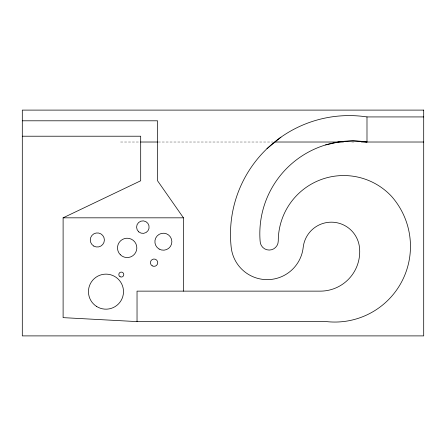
<?xml version="1.0" encoding="UTF-8"?>
<svg xmlns="http://www.w3.org/2000/svg" width="446" height="446" viewBox="0 0 446 446"><rect width="100%" height="100%" fill="white"/><g stroke="black" fill="none" stroke-linecap="round" stroke-linejoin="round"><path stroke-width="0.33" stroke-dasharray="2.23 1.67" d="M120.587 142.018L139.888 142.018M158.246 142.018L272.985 142.018M351.749 142.018L354.52 142.018"/><path stroke-width="0.67" d="M266.964 148.696L280.935 137.19M423.7 116.93L366.991 116.93L366.991 142.018A92.818 92.818 0 0 0 260.107 240.979A9.082 9.082 0 0 0 269.189 250.061A9.082 9.082 0 0 0 278.265 240.979A65.434 65.434 0 0 1 391.588 196.391A75.664 75.664 0 0 1 326.5 321.599L137.034 321.599L63.109 317.636L63.109 217.826L140.691 180.775L140.691 136.214L22.3 136.214M325.58 144.933L339.183 141.884L353.093 140.903L366.991 142.018M22.3 120.799L157.55 120.799L157.55 180.775L183.451 217.826L183.451 291.132M140.574 142.018L157.55 142.018M275.07 142.018L343.431 142.018M361.45 142.018L423.7 142.018M63.109 217.826L183.451 217.826M137.034 321.599L137.034 291.132L320.992 291.132A39.438 39.438 0 0 0 359.476 247.363A28.31 28.31 0 0 0 303.202 247.363A36.215 36.215 0 0 1 231.201 247.363A118.731 118.731 0 0 1 366.991 116.93M423.7 110.106L22.3 110.106L22.3 335.894L423.7 335.894L423.7 110.106M152.214 265.833A3.657 3.657 0 0 0 157.733 262.722A3.657 3.657 0 0 0 152.276 259.5A3.657 3.657 0 0 0 152.214 265.833M120.058 276.721A2.481 2.481 0 0 0 123.782 274.574A2.481 2.481 0 0 0 120.058 272.422A2.481 2.481 0 0 0 120.058 276.721M96.665 306.497A17.522 17.522 0 0 0 123.486 292.292A17.522 17.522 0 0 0 97.774 276.169A17.522 17.522 0 0 0 96.665 306.497M93.805 246.08A7.058 7.058 0 0 0 104.386 239.97A7.058 7.058 0 0 0 93.805 233.86A7.058 7.058 0 0 0 93.805 246.08M120.325 254.727A9.667 9.667 0 0 0 136.504 250.396A9.667 9.667 0 0 0 124.657 238.554A9.667 9.667 0 0 0 120.325 254.727M159.133 249.058A8.491 8.491 0 0 0 171.872 241.704A8.491 8.491 0 0 0 159.133 234.351A8.491 8.491 0 0 0 159.133 249.058M138.751 231.87A6.272 6.272 0 0 0 149.014 228.319A6.272 6.272 0 0 0 140.808 221.199A6.272 6.272 0 0 0 138.751 231.87"/></g></svg>
